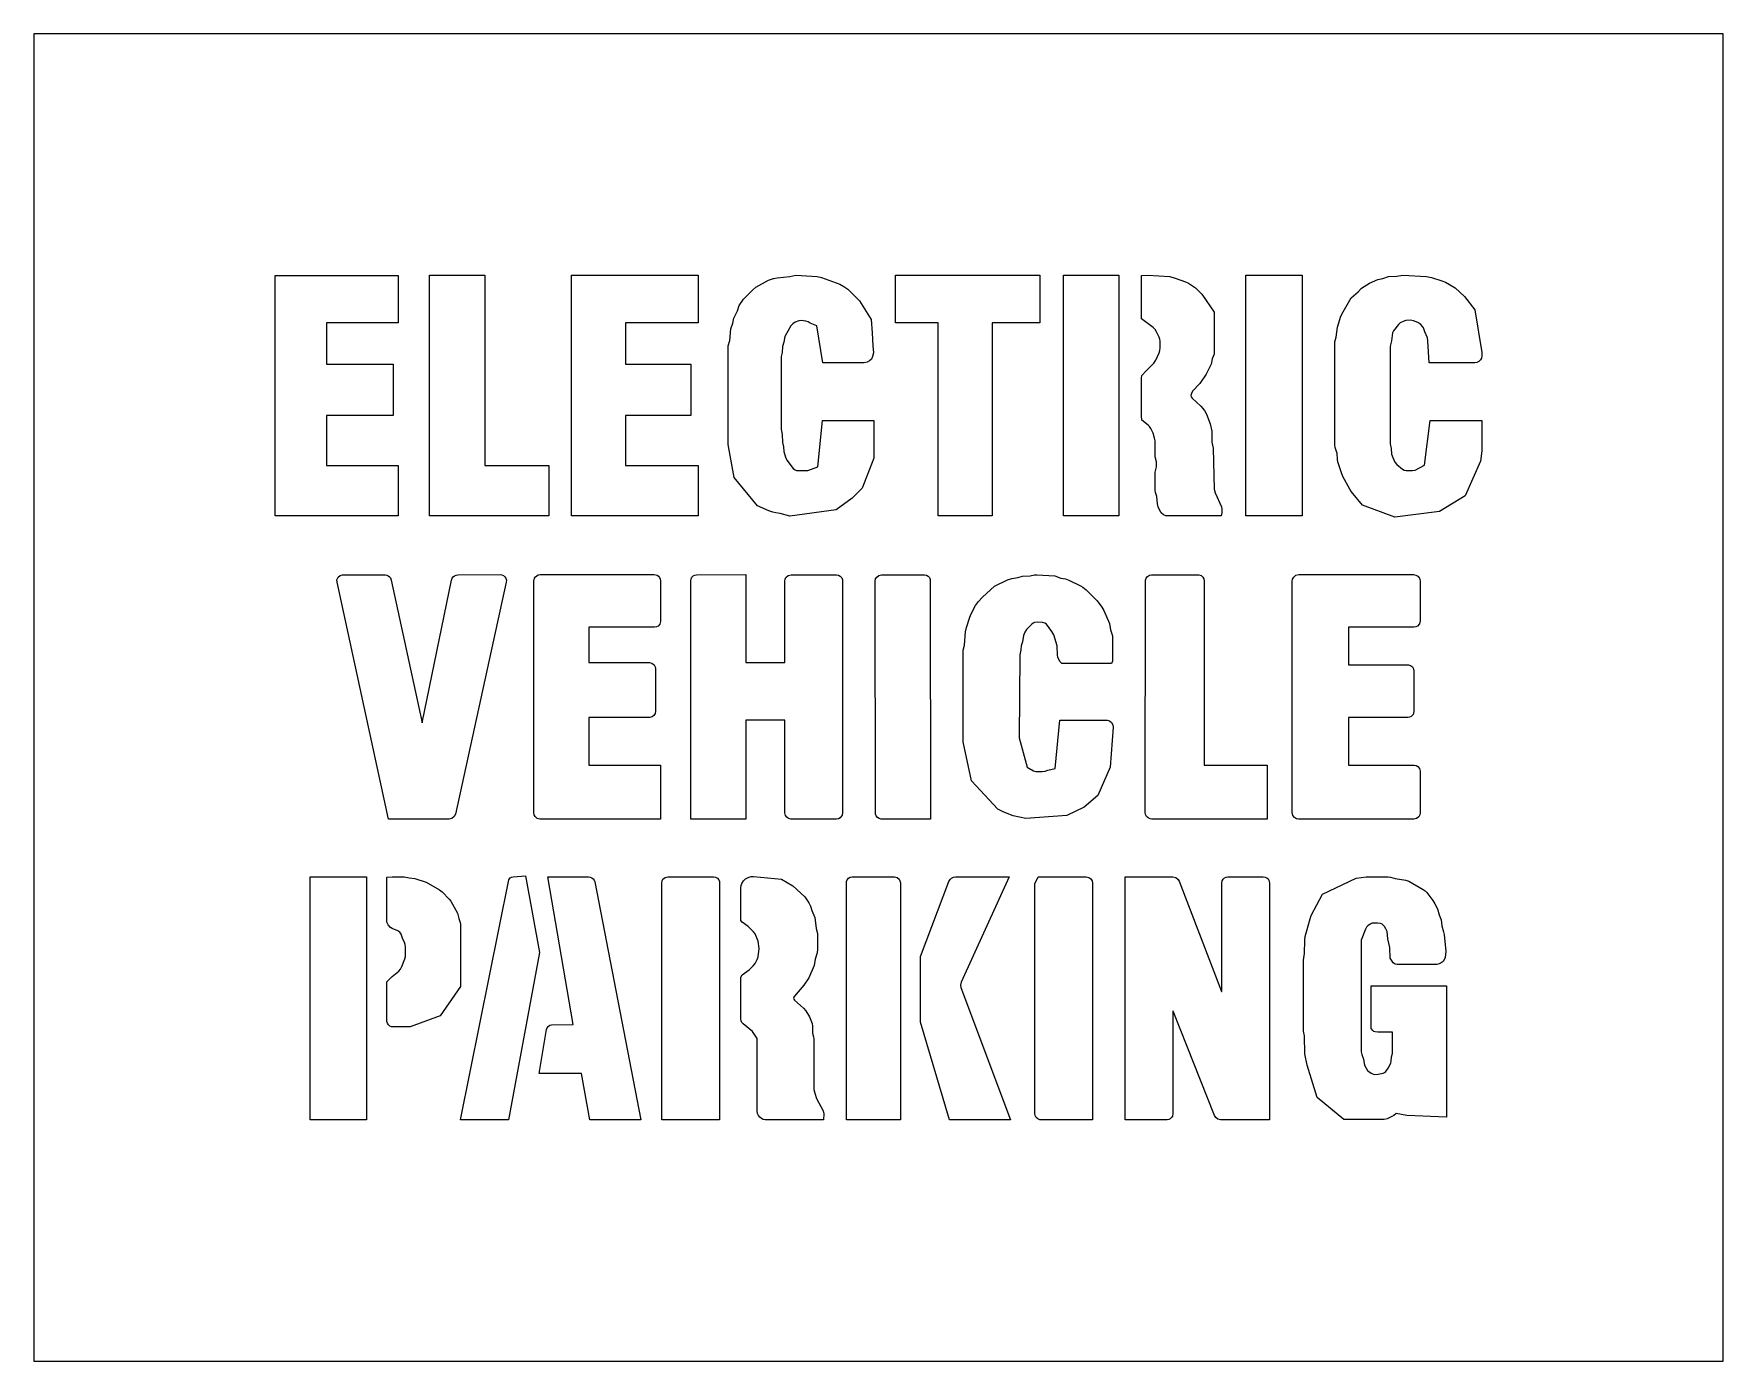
# Model space of a CAD drawing. Header units: inches. Extents: x 0 to 28, y 0 to 22.
import ezdxf

# ---------------------------------------------------------------- set-up
doc = ezdxf.new("R2010")
doc.units = ezdxf.units.IN
doc.header["$MEASUREMENT"] = 0
doc.layers.add('CUT', color=1, linetype='Continuous')

msp = doc.modelspace()

# ---------------------------------------------------------------- linework, layer by layer
at = {"layer": 'CUT'}
for points in [[(0, 0), (28, 0), (28, 22), (0, 22)], [(4.851, 17.211), (4.851, 16.525), (5.954, 16.525), (5.954, 15.674), (4.851, 15.674), (4.851, 14.843), (6.038, 14.843), (6.038, 14.012), (3.998, 14.012), (3.998, 17.993), (6.038, 17.993), (6.038, 17.211)], [(7.474, 18), (7.474, 14.843), (8.535, 14.843), (8.535, 14.012), (6.558, 14.012), (6.558, 18)], [(9.805, 14.843), (11.012, 14.843), (11.012, 14.012), (8.91, 14.012), (8.91, 18), (11.012, 18), (11.012, 17.211), (9.805, 17.211), (9.805, 16.525), (10.887, 16.525), (10.887, 15.674), (9.805, 15.674)], [(12.481, 14.933), (12.583, 14.798), (12.609, 14.777), (12.64, 14.764), (12.704, 14.76), (12.827, 14.763), (12.997, 14.823), (13.074, 15.591), (13.923, 15.591), (13.923, 14.966), (13.732, 14.469), (13.563, 14.302), (13.296, 14.112), (12.531, 14.008), (12.368, 14.05), (12.3, 14.058), (12.247, 14.072), (12.181, 14.095), (11.997, 14.175), (11.608, 14.644), (11.511, 15.195), (11.511, 16.826), (11.535, 16.918), (11.554, 17.112), (11.587, 17.204), (11.604, 17.285), (11.663, 17.411), (11.692, 17.498), (11.761, 17.602), (11.915, 17.759), (11.969, 17.802), (12.175, 17.914), (12.26, 17.944), (12.318, 17.958), (12.531, 17.977), (12.629, 17.997), (12.982, 17.98), (13.055, 17.963), (13.36, 17.853), (13.428, 17.811), (13.493, 17.765), (13.684, 17.574), (13.876, 17.263), (13.897, 17.046), (13.908, 16.829), (13.919, 16.712), (13.902, 16.651), (13.882, 16.609), (13.852, 16.577), (13.811, 16.555), (13.761, 16.546), (13.08, 16.546), (12.978, 17.158), (12.868, 17.205), (12.836, 17.226), (12.794, 17.238), (12.72, 17.247), (12.677, 17.242), (12.617, 17.219), (12.58, 17.195), (12.545, 17.16), (12.447, 16.981), (12.43, 16.889), (12.409, 16.816), (12.404, 16.718), (12.389, 16.654), (12.386, 16.62), (12.386, 15.446), (12.404, 15.358), (12.408, 15.225), (12.424, 15.156), (12.432, 15.078), (12.459, 14.982)], [(15.882, 17.21), (15.882, 14.012), (14.987, 14.012), (14.987, 17.21), (14.279, 17.21), (14.279, 18), (16.672, 18), (16.672, 17.21)], [(17.984, 18), (17.984, 14.012), (17.068, 14.012), (17.068, 18)], [(19.359, 17.683), (19.561, 17.384), (19.561, 16.692), (19.531, 16.614), (19.511, 16.523), (19.429, 16.358), (19.324, 16.206), (19.202, 16.075), (19.185, 16.04), (19.179, 16.003), (19.184, 15.983), (19.2, 15.96), (19.343, 15.83), (19.403, 15.757), (19.436, 15.695), (19.496, 15.537), (19.522, 15.416), (19.525, 15.232), (19.545, 15.13), (19.566, 14.451), (19.582, 14.394), (19.684, 14.161), (19.689, 14.122), (19.69, 14.063), (19.679, 14.012), (18.761, 14.012), (18.722, 14.028), (18.687, 14.061), (18.663, 14.097), (18.637, 14.162), (18.626, 14.21), (18.611, 14.329), (18.592, 14.398), (18.588, 14.431), (18.588, 14.736), (18.605, 14.823), (18.608, 14.867), (18.605, 14.906), (18.588, 14.989), (18.584, 15.253), (18.576, 15.297), (18.55, 15.383), (18.512, 15.459), (18.49, 15.491), (18.47, 15.513), (18.363, 15.595), (18.358, 15.669), (18.358, 16.294), (18.362, 16.337), (18.436, 16.412), (18.566, 16.542), (18.598, 16.593), (18.651, 16.711), (18.665, 16.753), (18.67, 16.797), (18.67, 16.907), (18.665, 16.941), (18.653, 16.973), (18.609, 17.063), (18.586, 17.1), (18.55, 17.133), (18.358, 17.277), (18.358, 17.992), (18.464, 17.997), (18.828, 17.977), (18.919, 17.95), (19.088, 17.889), (19.138, 17.867), (19.254, 17.789)], [(20.086, 18), (21.022, 18), (21.022, 14.012), (20.086, 14.012)], [(23.142, 15.591), (24.002, 15.591), (23.999, 15.485), (23.997, 15.089), (23.979, 14.919), (23.724, 14.342), (23.299, 14.084), (22.557, 13.987), (22.021, 14.188), (21.837, 14.407), (21.809, 14.454), (21.698, 14.661), (21.673, 14.721), (21.613, 14.906), (21.606, 14.945), (21.601, 15.044), (21.57, 15.143), (21.563, 15.187), (21.563, 16.892), (21.587, 16.974), (21.609, 17.137), (21.664, 17.319), (21.699, 17.39), (21.836, 17.622), (21.95, 17.726), (22.004, 17.783), (22.139, 17.867), (22.277, 17.93), (22.357, 17.944), (22.45, 17.976), (22.593, 17.981), (22.657, 17.995), (22.691, 17.997), (23.08, 17.979), (23.167, 17.96), (23.339, 17.906), (23.395, 17.884), (23.559, 17.79), (23.71, 17.644), (23.884, 17.427), (23.998, 16.716), (24.001, 16.659), (23.994, 16.625), (23.977, 16.594), (23.95, 16.568), (23.919, 16.552), (23.885, 16.546), (23.127, 16.546), (23.106, 16.91), (23.099, 16.959), (23.054, 17.063), (23.032, 17.126), (23.016, 17.15), (22.986, 17.182), (22.938, 17.217), (22.869, 17.244), (22.816, 17.252), (22.741, 17.249), (22.695, 17.234), (22.648, 17.207), (22.62, 17.18), (22.534, 17.077), (22.521, 17.046), (22.503, 16.913), (22.483, 16.845), (22.48, 16.811), (22.481, 15.202), (22.498, 15.129), (22.505, 15.031), (22.522, 14.979), (22.559, 14.898), (22.591, 14.861), (22.682, 14.783), (22.711, 14.767), (22.748, 14.76), (22.853, 14.76), (22.896, 14.767), (23.047, 14.853)], [(5.044, 12.994), (5.078, 13.023), (5.119, 13.035), (5.822, 13.035), (5.849, 13.03), (5.874, 13.018), (5.896, 13.001), (5.911, 12.981), (5.924, 12.947), (6.435, 10.578), (6.922, 12.942), (6.935, 12.977), (6.952, 13), (6.974, 13.018), (6.999, 13.03), (7.027, 13.035), (7.729, 13.036), (7.756, 13.032), (7.784, 13.02), (7.807, 13), (7.822, 12.976), (7.832, 12.942), (7.829, 12.91), (6.987, 9.069), (6.965, 9.025), (6.928, 8.996), (6.882, 8.985), (5.879, 8.985), (5.026, 12.909), (5.025, 12.952)], [(9.201, 10.668), (9.201, 9.878), (10.387, 9.878), (10.387, 8.985), (8.389, 8.985), (8.344, 8.996), (8.308, 9.026), (8.291, 9.055), (8.285, 9.091), (8.285, 12.928), (8.297, 12.977), (8.313, 13), (8.335, 13.019), (8.361, 13.031), (8.39, 13.036), (10.283, 13.036), (10.33, 13.025), (10.353, 13.009), (10.371, 12.987), (10.383, 12.962), (10.387, 12.934), (10.387, 12.262), (10.375, 12.218), (10.347, 12.185), (10.318, 12.169), (10.285, 12.163), (9.201, 12.163), (9.201, 11.582), (10.203, 11.581), (10.245, 11.57), (10.282, 11.541), (10.298, 11.511), (10.304, 11.478), (10.304, 10.772), (10.297, 10.735), (10.277, 10.702), (10.247, 10.679), (10.21, 10.668)], [(12.453, 12.96), (12.466, 12.987), (12.503, 13.021), (12.552, 13.035), (13.302, 13.035), (13.336, 13.028), (13.365, 13.011), (13.39, 12.983), (13.402, 12.951), (13.405, 9.09), (13.398, 9.052), (13.384, 9.028), (13.362, 9.006), (13.335, 8.991), (13.305, 8.985), (12.547, 8.985), (12.51, 8.994), (12.478, 9.016), (12.457, 9.047), (12.448, 9.087), (12.448, 10.626), (11.802, 10.626), (11.802, 8.985), (10.887, 8.985), (10.887, 12.931), (10.894, 12.968), (10.909, 12.995), (10.929, 13.015), (10.956, 13.029), (10.984, 13.035), (11.802, 13.036), (11.802, 11.582), (12.448, 11.582), (12.448, 12.929)], [(14.048, 13.035), (14.764, 13.035), (14.796, 13.029), (14.824, 13.012), (14.846, 12.988), (14.859, 12.955), (14.862, 8.985), (14.043, 8.986), (14.01, 8.994), (13.981, 9.013), (13.96, 9.039), (13.949, 9.069), (13.946, 12.929), (13.952, 12.965), (13.97, 12.997), (14.005, 13.024)], [(16.425, 12.083), (16.403, 12.028), (16.384, 11.925), (16.364, 11.857), (16.358, 11.789), (16.34, 11.707), (16.33, 10.33), (16.466, 9.848), (16.568, 9.787), (16.61, 9.776), (16.71, 9.775), (16.764, 9.78), (16.809, 9.797), (16.926, 9.822), (17.004, 10.626), (17.789, 10.625), (17.829, 10.613), (17.862, 10.586), (17.884, 10.548), (17.89, 10.506), (17.842, 9.847), (17.633, 9.377), (17.406, 9.185), (17.12, 9.046), (16.444, 8.992), (16.23, 9.038), (16.077, 9.099), (15.976, 9.15), (15.54, 9.617), (15.403, 10.264), (15.403, 11.783), (15.425, 11.866), (15.443, 12.09), (15.457, 12.158), (15.515, 12.333), (15.538, 12.389), (15.605, 12.523), (15.655, 12.591), (15.721, 12.665), (15.923, 12.844), (16.139, 12.948), (16.209, 12.974), (16.307, 12.99), (16.384, 13.012), (16.513, 13.016), (16.586, 13.031), (16.625, 13.032), (16.924, 13.014), (17.021, 12.98), (17.102, 12.964), (17.157, 12.942), (17.347, 12.853), (17.389, 12.826), (17.441, 12.786), (17.625, 12.603), (17.702, 12.498), (17.736, 12.444), (17.827, 12.227), (17.844, 12.121), (17.877, 12.024), (17.879, 11.634), (17.876, 11.601), (17.864, 11.561), (17.04, 11.561), (17.006, 11.597), (16.97, 11.666), (16.965, 11.704), (16.959, 11.858), (16.906, 12.04), (16.874, 12.096), (16.782, 12.213), (16.755, 12.233), (16.718, 12.244), (16.634, 12.246), (16.585, 12.242), (16.564, 12.234), (16.541, 12.217), (16.454, 12.129)], [(18.525, 13.035), (19.311, 13.033), (19.346, 13.02), (19.374, 12.995), (19.392, 12.966), (19.399, 12.929), (19.399, 9.878), (20.439, 9.878), (20.439, 8.985), (18.531, 8.985), (18.505, 8.988), (18.47, 9.004), (18.444, 9.028), (18.427, 9.059), (18.421, 9.093), (18.423, 12.942), (18.436, 12.976), (18.459, 13.005), (18.49, 13.025)], [(22.967, 12.976), (22.978, 12.932), (22.979, 12.271), (22.967, 12.222), (22.935, 12.184), (22.905, 12.169), (22.874, 12.163), (21.792, 12.163), (21.792, 11.54), (22.783, 11.539), (22.818, 11.529), (22.848, 11.506), (22.868, 11.475), (22.874, 11.438), (22.874, 10.767), (22.861, 10.72), (22.83, 10.687), (22.803, 10.673), (22.773, 10.668), (21.792, 10.668), (21.792, 9.878), (22.877, 9.878), (22.909, 9.872), (22.936, 9.858), (22.966, 9.823), (22.978, 9.777), (22.978, 9.089), (22.971, 9.053), (22.954, 9.024), (22.918, 8.995), (22.872, 8.985), (20.961, 8.985), (20.927, 8.991), (20.895, 9.01), (20.866, 9.047), (20.856, 9.093), (20.856, 12.926), (20.862, 12.963), (20.881, 12.995), (20.919, 13.025), (20.966, 13.036), (22.869, 13.036), (22.906, 13.029), (22.937, 13.013)], [(4.581, 4), (4.581, 8.03), (5.517, 8.03), (5.517, 4)], [(7.023, 7.427), (7.044, 7.337), (7.069, 7.273), (7.074, 7.245), (7.074, 6.211), (6.733, 5.726), (6.238, 5.54), (5.929, 5.543), (5.903, 5.553), (5.878, 5.574), (5.86, 5.601), (5.85, 5.628), (5.85, 6.29), (5.941, 6.376), (6.048, 6.462), (6.076, 6.496), (6.098, 6.54), (6.149, 6.67), (6.159, 6.708), (6.162, 6.863), (6.157, 6.906), (6.146, 6.939), (6.112, 7.011), (6.088, 7.078), (6.065, 7.108), (6.034, 7.132), (5.938, 7.171), (5.91, 7.189), (5.872, 7.234), (5.85, 7.278), (5.85, 8.02), (5.942, 8.029), (6.141, 8.029), (6.224, 8.012), (6.317, 7.999), (6.502, 7.94), (6.723, 7.813), (6.766, 7.779), (6.885, 7.658), (6.91, 7.622)], [(8.383, 6.772), (7.868, 4), (7.073, 4), (7.875, 7.977), (7.897, 8.01), (7.916, 8.022), (7.944, 8.028), (8.152, 8.043)], [(8.497, 5.497), (8.508, 5.526), (8.527, 5.55), (8.552, 5.568), (8.58, 5.577), (8.938, 5.579), (8.517, 8.029), (9.195, 8.029), (9.223, 8.025), (9.248, 8.014), (9.27, 7.997), (9.286, 7.974), (9.297, 7.946), (10.063, 4), (9.213, 4), (9.075, 4.769), (8.375, 4.769)], [(10.408, 7.926), (10.413, 7.959), (10.428, 7.988), (10.463, 8.017), (10.507, 8.03), (11.266, 8.03), (11.298, 8.023), (11.329, 8.004), (11.351, 7.979), (11.363, 7.948), (11.365, 4), (10.408, 4)], [(12.778, 7.695), (12.845, 7.595), (12.875, 7.539), (12.897, 7.47), (12.945, 7.356), (12.966, 7.173), (12.987, 7.09), (12.989, 6.831), (12.985, 6.767), (12.953, 6.663), (12.936, 6.556), (12.846, 6.356), (12.764, 6.231), (12.606, 6.051), (12.594, 6.033), (12.589, 6.015), (12.594, 6.001), (12.608, 5.984), (12.755, 5.85), (12.795, 5.806), (12.859, 5.705), (12.898, 5.597), (12.904, 5.553), (12.908, 5.439), (12.923, 5.376), (12.926, 5.342), (12.929, 4.503), (12.943, 4.44), (12.971, 4.354), (13.085, 4.15), (13.092, 4.098), (13.088, 4), (12.124, 4), (12.089, 4.007), (12.059, 4.021), (12.031, 4.043), (12.009, 4.071), (11.994, 4.104), (11.988, 4.143), (11.988, 5.351), (11.912, 5.467), (11.755, 5.59), (11.735, 5.614), (11.723, 5.641), (11.719, 5.67), (11.719, 6.366), (11.743, 6.401), (11.857, 6.486), (11.925, 6.553), (11.955, 6.592), (11.989, 6.658), (12.005, 6.7), (12.02, 6.838), (12.005, 6.963), (11.955, 7.082), (11.928, 7.115), (11.839, 7.203), (11.74, 7.274), (11.719, 7.305), (11.719, 7.846), (11.724, 7.884), (11.734, 7.915), (11.76, 7.96), (11.797, 7.996), (11.838, 8.019), (11.888, 8.033), (11.926, 8.034), (12.393, 7.989), (12.579, 7.876)], [(13.467, 4), (13.47, 7.95), (13.482, 7.98), (13.503, 8.005), (13.533, 8.023), (13.564, 8.03), (14.266, 8.03), (14.307, 8.019), (14.341, 7.991), (14.356, 7.963), (14.362, 7.929), (14.362, 4)], [(15.212, 8.006), (15.244, 8.022), (15.278, 8.029), (16.166, 8.03), (15.368, 6.28), (15.358, 6.232), (15.365, 6.193), (16.187, 4), (15.175, 4), (14.698, 5.621), (14.698, 6.71), (15.167, 7.949), (15.186, 7.982)], [(16.644, 8.03), (17.443, 8.03), (17.484, 8.019), (17.518, 7.994), (17.539, 7.96), (17.547, 7.921), (17.547, 4), (16.672, 4.003), (16.641, 4.015), (16.613, 4.039), (16.595, 4.07), (16.589, 4.103), (16.589, 7.91)], [(18.882, 5.804), (18.879, 5.804), (18.879, 4.103), (18.87, 4.062), (18.855, 4.038), (18.835, 4.019), (18.81, 4.006), (18.783, 4), (18.088, 4), (18.088, 8.03), (18.878, 8.03), (18.926, 8.017), (18.964, 7.986), (18.983, 7.954), (19.685, 6.126), (19.69, 6.127), (19.69, 7.923), (19.697, 7.962), (19.711, 7.987), (19.733, 8.009), (19.761, 8.023), (19.789, 8.029), (20.378, 8.03), (20.409, 8.024), (20.436, 8.01), (20.456, 7.993), (20.47, 7.972), (20.481, 7.924), (20.481, 4), (19.667, 4), (19.624, 4.011), (19.589, 4.037), (19.568, 4.071)], [(22.52, 5.451), (22.278, 5.454), (22.234, 5.459), (22.212, 5.467), (22.194, 5.48), (22.167, 5.516), (22.167, 6.223), (23.416, 6.223), (23.416, 4.047), (22.759, 4.073), (22.582, 4.104), (22.542, 4.075), (22.431, 4.018), (22.38, 4.004), (21.713, 4.004), (21.268, 4.373), (21.103, 4.908), (21.066, 5.094), (21.063, 5.394), (21.046, 5.472), (21.043, 5.51), (21.043, 6.645), (21.047, 6.684), (21.063, 6.757), (21.064, 6.977), (21.073, 7.041), (21.152, 7.33), (21.172, 7.386), (21.36, 7.74), (21.917, 8.006), (22.08, 8.029), (22.449, 8.029), (22.488, 8.025), (22.565, 8.002), (22.738, 7.972), (22.789, 7.955), (23.028, 7.82), (23.06, 7.797), (23.087, 7.768), (23.188, 7.638), (23.223, 7.583), (23.264, 7.498), (23.291, 7.397), (23.328, 7.313), (23.337, 7.215), (23.366, 7.114), (23.374, 7.071), (23.403, 6.792), (23.39, 6.689), (23.379, 6.661), (23.356, 6.626), (23.327, 6.602), (23.293, 6.585), (23.256, 6.576), (22.596, 6.576), (22.561, 6.583), (22.528, 6.603), (22.5, 6.649), (22.481, 6.678), (22.477, 6.858), (22.442, 7.003), (22.43, 7.121), (22.411, 7.166), (22.384, 7.207), (22.35, 7.241), (22.321, 7.256), (22.273, 7.261), (22.184, 7.258), (22.148, 7.245), (22.109, 7.216), (22.086, 7.191), (22.07, 7.161), (22, 6.977), (22, 5.128), (22.009, 5.085), (22.036, 5.005), (22.048, 4.933), (22.062, 4.896), (22.106, 4.819), (22.127, 4.799), (22.164, 4.775), (22.217, 4.754), (22.281, 4.757), (22.363, 4.772), (22.388, 4.785), (22.41, 4.804), (22.449, 4.855), (22.49, 4.94), (22.498, 4.973), (22.503, 5.042), (22.518, 5.1)]]:
    msp.add_lwpolyline(points, close=True, dxfattribs=at)

doc.saveas('drawing.dxf')
